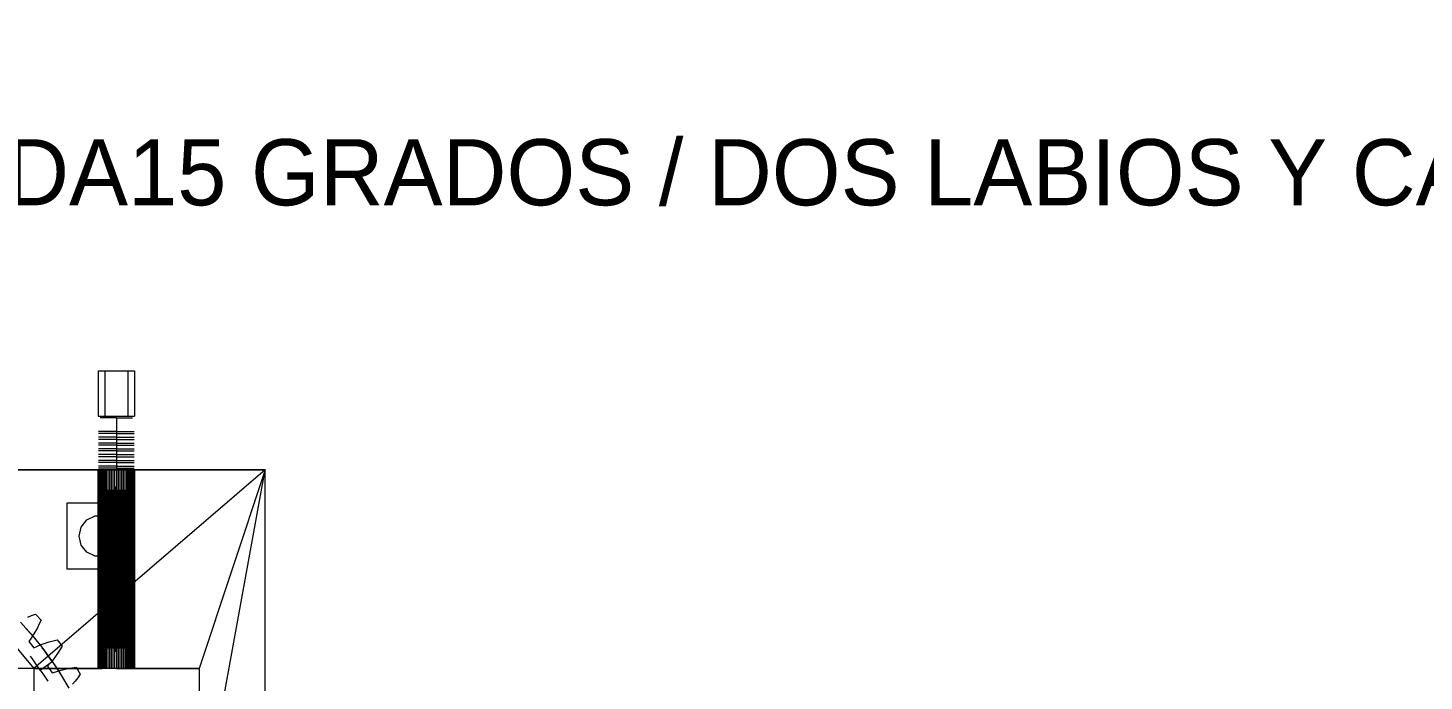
# Model space of a CAD drawing. Header units: millimetres. Extents: x -191664 to 191490, y -197311 to 10263.
# Drawn here: x 1793 to 3482, y -183565 to -182775 of the extents above; entities that cross this region are included whole.
import ezdxf

# ---------------------------------------------------------------- set-up
doc = ezdxf.new("R2010")
doc.units = ezdxf.units.MM
doc.layers.add('R15_COTAS_TRANSPORTE_P', color=1, linetype='Continuous', lineweight=0)
doc.layers.add('R15_PRENSA_RECEPCION_P', color=2, linetype='Continuous', lineweight=0)
doc.dimstyles.new('PLANTA_20', dxfattribs={"dimtxt": 50, "dimasz": 30, "dimexe": 30, "dimexo": 16, "dimgap": 20, "dimtad": 1, "dimtih": 1, "dimtoh": 1, "dimdec": 1, "dimzin": 0, "dimdsep": 46, "dimcen": 0.09, "dimadec": 0, "dimazin": 0, "dimtfac": 1, "dimtdec": 4, "dimtofl": 0, "dimtmove": 0, "dimatfit": 3, "dimfxl": 1, "dimtolj": 1, "dimtzin": 0, "dimarcsym": 0})

# ---------------------------------------------------------------- blocks, each defined once
blk = doc.blocks.new('*D133')
at = {"layer": 'Defpoints', "color": 0, "transparency": 16777216}
for p in [(439.7, -194148), (217.9, -194406.1), (-500, -194490), (-500, -194490), (500, -194490)]:
    blk.add_point(p, dxfattribs=at)
at = {"layer": 'R15_COTAS_TRANSPORTE_P', "color": 0, "lineweight": -2, "transparency": 16777216}
blk.add_arc((-500, -194490), 722.8, 2.3783, 17.6217, dxfattribs=at)
at = {"layer": 'R15_COTAS_TRANSPORTE_P', "color": 0, "transparency": 16777216}
for points in [[(184.1, -194272.8), (193.6, -194269.6), (179.2, -194242.8)], [(227.1, -194459.9), (217.2, -194460.1), (222.8, -194490)]]:
    blk.add_solid(points, dxfattribs=at)

msp = doc.modelspace()

# ---------------------------------------------------------------- linework, layer by layer
at = {"layer": 'R15_PRENSA_RECEPCION_P', "color": 9, "true_color": 0xb9c3c2}
for p, q in [((1878, -183190), (1922, -183190)), ((1878, -183190), (1878, -183245)), ((1886, -183190), (1914, -183190)), ((1886, -183190), (1886, -183245)), ((1914, -183190), (1914, -183245)), ((1922, -183190), (1922, -183245)), ((1878, -183245), (1922, -183245)), ((1884.36, -183247), (1880.5, -183247)), ((1891.32, -183247), (1884.36, -183247)), ((1886, -183245), (1914, -183245)), ((1900, -183247), (1891.32, -183247)), ((1900, -183247), (1900, -183263.5)), ((1900, -183247), (1908.68, -183247)), ((1908.68, -183247), (1915.64, -183247)), ((1915.64, -183247), (1919.5, -183247)), ((1882.8, -183263.5), (1878.55, -183263.5)), ((1884.36, -183263.5), (1880.5, -183263.5)), ((1890.45, -183263.5), (1882.8, -183263.5)), ((1891.32, -183263.5), (1884.36, -183263.5)), ((1900, -183263.5), (1890.45, -183263.5)), ((1900, -183263.5), (1891.32, -183263.5)), ((1900, -183263.5), (1900, -183266)), ((1900, -183263.5), (1909.55, -183263.5)), ((1900, -183263.5), (1908.68, -183263.5)), ((1908.68, -183263.5), (1915.64, -183263.5)), ((1909.55, -183263.5), (1917.2, -183263.5)), ((1915.64, -183263.5), (1919.5, -183263.5)), ((1917.2, -183263.5), (1921.45, -183263.5)), ((1882.8, -183266), (1878.55, -183266)), ((1882.8, -183270.5), (1878.55, -183270.5)), ((1882.8, -183273), (1878.55, -183273)), ((1882.8, -183277.5), (1878.55, -183277.5)), ((1882.8, -183280), (1878.55, -183280)), ((1884.36, -183266), (1880.5, -183266)), ((1884.36, -183270.5), (1880.5, -183270.5)), ((1884.36, -183273), (1880.5, -183273)), ((1884.36, -183277.5), (1880.5, -183277.5)), ((1884.36, -183280), (1880.5, -183280)), ((1890.45, -183266), (1882.8, -183266)), ((1890.45, -183270.5), (1882.8, -183270.5)), ((1890.45, -183273), (1882.8, -183273)), ((1890.45, -183277.5), (1882.8, -183277.5)), ((1890.45, -183280), (1882.8, -183280)), ((1891.32, -183266), (1884.36, -183266)), ((1891.32, -183270.5), (1884.36, -183270.5)), ((1891.32, -183273), (1884.36, -183273)), ((1891.32, -183277.5), (1884.36, -183277.5)), ((1891.32, -183280), (1884.36, -183280)), ((1900, -183266), (1890.45, -183266)), ((1900, -183270.5), (1890.45, -183270.5)), ((1900, -183273), (1890.45, -183273)), ((1900, -183277.5), (1890.45, -183277.5)), ((1900, -183280), (1890.45, -183280)), ((1900, -183266), (1891.32, -183266)), ((1900, -183270.5), (1891.32, -183270.5)), ((1900, -183273), (1891.32, -183273)), ((1900, -183277.5), (1891.32, -183277.5)), ((1900, -183280), (1891.32, -183280)), ((1900, -183266), (1900, -183270.5)), ((1900, -183266), (1908.68, -183266)), ((1900, -183266), (1909.55, -183266)), ((1900, -183270.5), (1900, -183273)), ((1900, -183270.5), (1908.68, -183270.5)), ((1900, -183270.5), (1909.55, -183270.5)), ((1900, -183273), (1900, -183277.5)), ((1900, -183273), (1908.68, -183273)), ((1900, -183273), (1909.55, -183273)), ((1900, -183277.5), (1900, -183280)), ((1900, -183277.5), (1908.68, -183277.5)), ((1900, -183277.5), (1909.55, -183277.5)), ((1900, -183280), (1900, -183284.5)), ((1900, -183280), (1908.68, -183280)), ((1900, -183280), (1909.55, -183280)), ((1908.68, -183266), (1915.64, -183266)), ((1908.68, -183270.5), (1915.64, -183270.5)), ((1908.68, -183273), (1915.64, -183273)), ((1908.68, -183277.5), (1915.64, -183277.5)), ((1908.68, -183280), (1915.64, -183280)), ((1909.55, -183266), (1917.2, -183266)), ((1909.55, -183270.5), (1917.2, -183270.5)), ((1909.55, -183273), (1917.2, -183273)), ((1909.55, -183277.5), (1917.2, -183277.5)), ((1909.55, -183280), (1917.2, -183280)), ((1915.64, -183266), (1919.5, -183266)), ((1915.64, -183270.5), (1919.5, -183270.5)), ((1915.64, -183273), (1919.5, -183273)), ((1915.64, -183277.5), (1919.5, -183277.5)), ((1915.64, -183280), (1919.5, -183280)), ((1917.2, -183266), (1921.45, -183266)), ((1917.2, -183270.5), (1921.45, -183270.5)), ((1917.2, -183273), (1921.45, -183273)), ((1917.2, -183277.5), (1921.45, -183277.5)), ((1917.2, -183280), (1921.45, -183280)), ((1882.8, -183284.5), (1878.55, -183284.5)), ((1882.8, -183287), (1878.55, -183287)), ((1882.8, -183291.5), (1878.55, -183291.5)), ((1882.8, -183294), (1878.55, -183294)), ((1884.36, -183284.5), (1880.5, -183284.5)), ((1884.36, -183287), (1880.5, -183287)), ((1884.36, -183291.5), (1880.5, -183291.5)), ((1884.36, -183294), (1880.5, -183294)), ((1890.45, -183284.5), (1882.8, -183284.5)), ((1890.45, -183287), (1882.8, -183287)), ((1890.45, -183291.5), (1882.8, -183291.5)), ((1890.45, -183294), (1882.8, -183294)), ((1891.32, -183284.5), (1884.36, -183284.5)), ((1891.32, -183287), (1884.36, -183287)), ((1891.32, -183291.5), (1884.36, -183291.5)), ((1891.32, -183294), (1884.36, -183294)), ((1900, -183284.5), (1890.45, -183284.5)), ((1900, -183287), (1890.45, -183287)), ((1900, -183291.5), (1890.45, -183291.5)), ((1900, -183294), (1890.45, -183294)), ((1900, -183284.5), (1891.32, -183284.5)), ((1900, -183287), (1891.32, -183287)), ((1900, -183291.5), (1891.32, -183291.5)), ((1900, -183294), (1891.32, -183294)), ((1900, -183284.5), (1900, -183287)), ((1900, -183284.5), (1908.68, -183284.5)), ((1900, -183284.5), (1909.55, -183284.5)), ((1900, -183287), (1900, -183291.5)), ((1900, -183287), (1908.68, -183287)), ((1900, -183287), (1909.55, -183287)), ((1900, -183291.5), (1900, -183294)), ((1900, -183291.5), (1908.68, -183291.5)), ((1900, -183291.5), (1909.55, -183291.5)), ((1900, -183294), (1900, -183298.5)), ((1900, -183294), (1908.68, -183294)), ((1900, -183294), (1909.55, -183294)), ((1908.68, -183284.5), (1915.64, -183284.5)), ((1908.68, -183287), (1915.64, -183287)), ((1908.68, -183291.5), (1915.64, -183291.5)), ((1908.68, -183294), (1915.64, -183294)), ((1909.55, -183284.5), (1917.2, -183284.5)), ((1909.55, -183287), (1917.2, -183287)), ((1909.55, -183291.5), (1917.2, -183291.5)), ((1909.55, -183294), (1917.2, -183294)), ((1915.64, -183284.5), (1919.5, -183284.5)), ((1915.64, -183287), (1919.5, -183287)), ((1915.64, -183291.5), (1919.5, -183291.5)), ((1915.64, -183294), (1919.5, -183294)), ((1917.2, -183284.5), (1921.45, -183284.5)), ((1917.2, -183287), (1921.45, -183287)), ((1917.2, -183291.5), (1921.45, -183291.5)), ((1917.2, -183294), (1921.45, -183294)), ((1600, -183310), (1800, -183550)), ((2080, -183310), (1600, -183310)), ((1895.71, -183310), (1600, -183310)), ((1893.61, -183310), (1600, -183310)), ((1891.58, -183310), (1600, -183310)), ((1889.63, -183310), (1600, -183310)), ((1887.78, -183310), (1600, -183310)), ((1886.04, -183310), (1600, -183310)), ((1884.44, -183310), (1600, -183310)), ((1882.99, -183310), (1600, -183310)), ((1881.71, -183310), (1600, -183310)), ((1880.6, -183310), (1600, -183310)), ((1879.67, -183310), (1600, -183310)), ((1878.95, -183310), (1600, -183310)), ((1878.42, -183310), (1600, -183310)), ((1878.11, -183310), (1600, -183310)), ((1878, -183310), (1600, -183310)), ((1600, -183310), (1897.84, -183310)), ((2080, -183310), (1800, -183550)), ((1878, -183310), (1878.11, -183550)), ((1878, -183550), (1878, -183310)), ((1878, -183310), (1878.11, -183310)), ((1878.11, -183310), (1878.42, -183550)), ((1878.11, -183550), (1878.11, -183310)), ((1878.11, -183310), (1878.42, -183310)), ((1878.42, -183310), (1878.95, -183550)), ((1878.42, -183550), (1878.42, -183310)), ((1878.42, -183310), (1878.95, -183310)), ((1882.8, -183298.5), (1878.55, -183298.5)), ((1882.8, -183301), (1878.55, -183301)), ((1882.8, -183305.5), (1878.55, -183305.5)), ((1882.8, -183308), (1878.55, -183308)), ((1878.95, -183310), (1879.67, -183550)), ((1878.95, -183550), (1878.95, -183310)), ((1878.95, -183310), (1879.67, -183310)), ((1879.67, -183310), (1880.6, -183550)), ((1879.67, -183550), (1879.67, -183310)), ((1879.67, -183310), (1880.6, -183310)), ((1880.6, -183310), (1879.67, -183550)), ((1884.36, -183298.5), (1880.5, -183298.5)), ((1884.36, -183301), (1880.5, -183301)), ((1884.36, -183305.5), (1880.5, -183305.5)), ((1884.36, -183308), (1880.5, -183308)), ((1880.6, -183310), (1881.71, -183550)), ((1880.6, -183550), (1880.6, -183310)), ((1880.6, -183310), (1881.71, -183310)), ((1881.71, -183310), (1882.99, -183550)), ((1881.71, -183550), (1881.71, -183310)), ((1881.71, -183310), (1882.99, -183310)), ((1890.45, -183298.5), (1882.8, -183298.5)), ((1890.45, -183301), (1882.8, -183301)), ((1890.45, -183305.5), (1882.8, -183305.5)), ((1890.45, -183308), (1882.8, -183308)), ((1882.99, -183310), (1884.44, -183550)), ((1882.99, -183550), (1882.99, -183310)), ((1882.99, -183310), (1884.44, -183310)), ((1891.32, -183298.5), (1884.36, -183298.5)), ((1891.32, -183301), (1884.36, -183301)), ((1891.32, -183305.5), (1884.36, -183305.5)), ((1891.32, -183308), (1884.36, -183308)), ((1884.44, -183310), (1884.44, -183550)), ((1884.44, -183310), (1886.04, -183550)), ((1884.44, -183310), (1886.04, -183310)), ((1886.04, -183310), (1886.04, -183550)), ((1886.04, -183310), (1887.78, -183550)), ((1886.04, -183310), (1887.78, -183310)), ((1887.78, -183310), (1887.78, -183550)), ((1887.78, -183310), (1889.63, -183550)), ((1887.78, -183310), (1889.63, -183310)), ((1889.63, -183310), (1887.78, -183550)), ((1889.63, -183310), (1889.63, -183550)), ((1889.63, -183310), (1891.58, -183550)), ((1889.63, -183310), (1891.58, -183310)), ((1900, -183298.5), (1890.45, -183298.5)), ((1900, -183301), (1890.45, -183301)), ((1900, -183305.5), (1890.45, -183305.5)), ((1900, -183308), (1890.45, -183308)), ((1900, -183298.5), (1891.32, -183298.5)), ((1900, -183301), (1891.32, -183301)), ((1900, -183305.5), (1891.32, -183305.5)), ((1900, -183308), (1891.32, -183308)), ((1891.58, -183310), (1891.58, -183550)), ((1891.58, -183310), (1893.61, -183550)), ((1891.58, -183310), (1893.61, -183310)), ((1893.61, -183310), (1893.61, -183550)), ((1893.61, -183310), (1895.71, -183550)), ((1893.61, -183310), (1895.71, -183310)), ((1895.71, -183310), (1895.71, -183550)), ((1895.71, -183310), (1897.84, -183550)), ((1895.71, -183310), (1897.84, -183310)), ((1895.71, -183310), (2080, -183310)), ((1897.84, -183310), (1897.84, -183550)), ((1897.84, -183310), (1900, -183550)), ((1897.84, -183310), (1900, -183310)), ((1897.84, -183310), (2080, -183310)), ((1900, -183310), (1897.84, -183550)), ((1900, -183298.5), (1900, -183301)), ((1900, -183298.5), (1908.68, -183298.5)), ((1900, -183298.5), (1909.55, -183298.5)), ((1900, -183301), (1900, -183305.5)), ((1900, -183301), (1908.68, -183301)), ((1900, -183301), (1909.55, -183301)), ((1900, -183305.5), (1900, -183308)), ((1900, -183305.5), (1908.68, -183305.5)), ((1900, -183305.5), (1909.55, -183305.5)), ((1900, -183308), (1900, -183480)), ((1900, -183308), (1909.55, -183308)), ((1900, -183308), (1908.68, -183308)), ((1900, -183310), (1900, -183550)), ((1900, -183310), (1902.16, -183550)), ((1900, -183310), (1902.16, -183310)), ((1900, -183310), (2080, -183310)), ((1902.16, -183310), (1902.16, -183550)), ((1902.16, -183310), (1904.29, -183550)), ((1902.16, -183310), (1904.29, -183310)), ((1902.16, -183310), (2080, -183310)), ((1904.29, -183310), (1904.29, -183550)), ((1904.29, -183310), (1906.39, -183550)), ((1904.29, -183310), (1906.39, -183310)), ((1904.29, -183310), (2080, -183310)), ((1906.39, -183310), (1906.39, -183550)), ((1906.39, -183310), (1908.42, -183550)), ((1906.39, -183310), (1908.42, -183310)), ((1906.39, -183310), (2080, -183310)), ((1908.42, -183310), (1908.42, -183550)), ((1908.42, -183310), (1910.37, -183550)), ((1908.42, -183310), (1910.37, -183310)), ((1908.42, -183310), (2080, -183310)), ((1908.68, -183298.5), (1915.64, -183298.5)), ((1908.68, -183301), (1915.64, -183301)), ((1908.68, -183305.5), (1915.64, -183305.5)), ((1908.68, -183308), (1915.64, -183308)), ((1909.55, -183298.5), (1917.2, -183298.5)), ((1909.55, -183301), (1917.2, -183301)), ((1909.55, -183305.5), (1917.2, -183305.5)), ((1909.55, -183308), (1917.2, -183308)), ((1910.37, -183310), (1910.37, -183550)), ((1912.22, -183310), (1910.37, -183550)), ((1910.37, -183310), (1912.22, -183310)), ((1910.37, -183310), (2080, -183310)), ((1910.37, -183310), (1912.22, -183550)), ((1912.22, -183310), (1912.22, -183550)), ((1912.22, -183550), (1913.96, -183310)), ((1912.22, -183310), (1913.96, -183310)), ((1912.22, -183310), (2080, -183310)), ((1912.22, -183310), (1913.96, -183550)), ((1913.96, -183310), (1913.96, -183550)), ((1913.96, -183310), (1915.56, -183550)), ((1913.96, -183310), (1915.56, -183310)), ((1913.96, -183310), (2080, -183310)), ((1915.56, -183310), (1915.56, -183550)), ((1915.56, -183550), (1917.01, -183310)), ((1915.56, -183310), (1917.01, -183310)), ((2080, -183310), (1915.56, -183310)), ((1917.01, -183550), (1915.56, -183310)), ((1915.64, -183298.5), (1919.5, -183298.5)), ((1915.64, -183301), (1919.5, -183301)), ((1915.64, -183305.5), (1919.5, -183305.5)), ((1915.64, -183308), (1919.5, -183308)), ((1917.01, -183310), (1917.01, -183550)), ((1917.01, -183310), (1918.29, -183550)), ((1917.01, -183310), (1918.29, -183310)), ((2080, -183310), (1917.01, -183310)), ((1917.2, -183298.5), (1921.45, -183298.5)), ((1917.2, -183301), (1921.45, -183301)), ((1917.2, -183305.5), (1921.45, -183305.5)), ((1917.2, -183308), (1921.45, -183308)), ((1918.29, -183310), (1919.4, -183550)), ((1918.29, -183550), (1918.29, -183310)), ((1918.29, -183310), (1919.4, -183310)), ((2080, -183310), (1918.29, -183310)), ((1919.4, -183310), (1919.4, -183550)), ((1919.4, -183550), (1920.33, -183310)), ((1919.4, -183310), (1920.33, -183310)), ((2080, -183310), (1919.4, -183310)), ((1920.33, -183550), (1919.4, -183310)), ((1920.33, -183310), (1920.33, -183550)), ((1920.33, -183310), (1921.05, -183550)), ((1920.33, -183310), (1921.05, -183310)), ((2080, -183310), (1920.33, -183310)), ((1921.05, -183310), (1921.05, -183550)), ((1921.05, -183550), (1921.58, -183310)), ((1921.05, -183310), (1921.58, -183310)), ((2080, -183310), (1921.05, -183310)), ((1921.58, -183550), (1921.05, -183310)), ((1921.58, -183310), (1921.58, -183550)), ((1921.58, -183310), (1921.89, -183550)), ((1921.58, -183310), (1921.89, -183310)), ((2080, -183310), (1921.58, -183310)), ((1921.89, -183310), (1921.89, -183550)), ((1921.89, -183550), (1922, -183310)), ((1921.89, -183310), (1922, -183310)), ((2080, -183310), (1921.89, -183310)), ((1921.89, -183310), (1922, -183550)), ((1922, -183310), (1922, -183550)), ((1922, -183310), (2080, -183310)), ((2080, -183310), (2000, -183550)), ((2000, -183750), (2080, -183310)), ((2080, -184170), (2080, -183310)), ((1840, -183350), (1840, -183430)), ((1920, -183350), (1840, -183350)), ((1864.41, -183370.45), (1874.44, -183365.63)), ((1874.44, -183365.63), (1885.56, -183365.63)), ((1885.56, -183365.63), (1895.59, -183370.45)), ((1920, -183350), (1920, -183430)), ((1855, -183390), (1857.48, -183379.15)), ((1857.48, -183379.15), (1864.41, -183370.45)), ((1895.59, -183370.45), (1902.52, -183379.15)), ((1902.52, -183379.15), (1905, -183390)), ((1857.48, -183400.85), (1855, -183390)), ((1905, -183390), (1902.52, -183400.85)), ((1864.41, -183409.55), (1857.48, -183400.85)), ((1874.44, -183414.37), (1864.41, -183409.55)), ((1885.56, -183414.37), (1874.44, -183414.37)), ((1895.59, -183409.55), (1885.56, -183414.37)), ((1902.52, -183400.85), (1895.59, -183409.55)), ((1920, -183430), (1840, -183430)), ((1884.36, -183480), (1880.5, -183480)), ((1891.32, -183480), (1884.36, -183480)), ((1900, -183480), (1891.32, -183480)), ((1900, -183480), (1908.68, -183480)), ((1908.68, -183480), (1915.64, -183480)), ((1915.64, -183480), (1919.5, -183480)), ((1783.87, -183494.3), (1797.22, -183509.03)), ((1792.77, -183487.88), (1797.49, -183486.05)), ((1797.49, -183486.05), (1802.31, -183484.35)), ((1804.48, -183500.8), (1802.06, -183505.17)), ((1802.31, -183484.35), (1808.93, -183491.66)), ((1806.77, -183496.29), (1804.48, -183500.8)), ((1808.93, -183491.66), (1806.77, -183496.29)), ((1790.64, -183501.58), (1796.68, -183508.4)), ((1796.83, -183513.48), (1793.98, -183517.37)), ((1793.98, -183517.37), (1800.23, -183524.98)), ((1796.68, -183508.4), (1801.41, -183513.98)), ((1799.52, -183509.41), (1796.83, -183513.48)), ((1797.22, -183509.03), (1809.8, -183524.41)), ((1802.06, -183505.17), (1799.52, -183509.41)), ((1801.41, -183513.98), (1803.99, -183517.11)), ((1818.53, -183517.92), (1823.4, -183516.55)), ((1823.4, -183516.55), (1828.36, -183515.33)), ((1828.36, -183515.33), (1834.24, -183523.25)), ((1800.23, -183524.98), (1804.6, -183522.94)), ((1804.6, -183522.94), (1809.12, -183521.1)), ((1809.12, -183521.1), (1813.76, -183519.43)), ((1809.8, -183524.41), (1821.59, -183540.41)), ((1812.91, -183528.47), (1810.44, -183525.24)), ((1817.26, -183534.34), (1812.91, -183528.47)), ((1813.76, -183519.43), (1818.53, -183517.92)), ((1822.53, -183541.77), (1817.26, -183534.34)), ((1828.91, -183531.91), (1826.08, -183536.03)), ((1831.63, -183527.65), (1828.91, -183531.91)), ((1834.24, -183523.25), (1831.63, -183527.65)), ((1800, -183550), (1720, -183550)), ((1798.39, -183538.51), (1796.08, -183535.18)), ((1802.55, -183544.52), (1798.39, -183538.51)), ((1800, -183550), (1800, -183750)), ((1884.44, -183550), (1800, -183550)), ((1800, -183550), (1882.99, -183550)), ((1886.04, -183550), (1800, -183550)), ((1887.78, -183550), (1800, -183550)), ((1800, -183550), (1881.71, -183550)), ((1889.63, -183550), (1800, -183550)), ((1800, -183550), (1880.6, -183550)), ((1891.58, -183550), (1800, -183550)), ((1800, -183550), (1879.67, -183550)), ((1893.61, -183550), (1800, -183550)), ((1800, -183550), (1878.95, -183550)), ((1800, -183550), (1878.42, -183550)), ((1895.71, -183550), (1800, -183550)), ((1897.84, -183550), (1800, -183550)), ((1800, -183550), (1878.11, -183550)), ((1900, -183550), (1800, -183550)), ((1800, -183550), (1878, -183550)), ((2000, -183550), (1800, -183550)), ((1807.73, -183552.01), (1802.55, -183544.52)), ((1807.73, -183552.01), (1822.53, -183541.77)), ((1820.05, -183543.78), (1816.83, -183547.38)), ((1816.83, -183547.38), (1822.31, -183555.56)), ((1823.13, -183539.99), (1820.05, -183543.78)), ((1821.59, -183540.41), (1832.55, -183556.99)), ((1822.53, -183541.77), (1827.63, -183549.32)), ((1826.08, -183536.03), (1823.13, -183539.99)), ((1827.63, -183549.32), (1831.6, -183555.47)), ((1831.53, -183552.57), (1836.32, -183551.37)), ((1836.32, -183551.37), (1841.21, -183550.33)), ((1841.21, -183550.33), (1846.19, -183549.45)), ((1846.19, -183549.45), (1851.25, -183548.72)), ((1851.25, -183548.72), (1856.32, -183557.18)), ((1878.11, -183550), (1878, -183550)), ((1878.42, -183550), (1878.11, -183550)), ((1878.95, -183550), (1878.42, -183550)), ((1879.67, -183550), (1878.95, -183550)), ((1880.6, -183550), (1879.67, -183550)), ((1881.71, -183550), (1880.6, -183550)), ((1882.99, -183550), (1881.71, -183550)), ((1884.44, -183550), (1882.99, -183550)), ((1886.04, -183550), (1884.44, -183550)), ((1887.78, -183550), (1886.04, -183550)), ((1889.63, -183550), (1887.78, -183550)), ((1891.58, -183550), (1889.63, -183550)), ((1893.61, -183550), (1891.58, -183550)), ((1895.71, -183550), (1893.61, -183550)), ((1897.84, -183550), (1895.71, -183550)), ((1900, -183550), (1897.84, -183550)), ((1902.16, -183550), (1900, -183550)), ((1900, -183550), (2000, -183550)), ((1904.29, -183550), (1902.16, -183550)), ((1902.16, -183550), (2000, -183550)), ((1906.39, -183550), (1904.29, -183550)), ((1904.29, -183550), (2000, -183550)), ((1908.42, -183550), (1906.39, -183550)), ((1906.39, -183550), (2000, -183550)), ((1910.37, -183550), (1908.42, -183550)), ((1908.42, -183550), (2000, -183550)), ((1912.22, -183550), (1910.37, -183550)), ((1910.37, -183550), (2000, -183550)), ((1913.96, -183550), (1912.22, -183550)), ((1912.22, -183550), (2000, -183550)), ((1915.56, -183550), (1913.96, -183550)), ((1913.96, -183550), (2000, -183550)), ((1917.01, -183550), (1915.56, -183550)), ((1915.56, -183550), (2000, -183550)), ((1918.29, -183550), (1917.01, -183550)), ((1917.01, -183550), (2000, -183550)), ((1919.4, -183550), (1918.29, -183550)), ((1918.29, -183550), (2000, -183550)), ((1920.33, -183550), (1919.4, -183550)), ((1919.4, -183550), (2000, -183550)), ((1921.05, -183550), (1920.33, -183550)), ((1920.33, -183550), (2000, -183550)), ((1921.58, -183550), (1921.05, -183550)), ((1921.05, -183550), (2000, -183550)), ((1921.89, -183550), (1921.58, -183550)), ((1921.58, -183550), (2000, -183550)), ((1922, -183550), (1921.89, -183550)), ((1921.89, -183550), (2000, -183550)), ((1922, -183550), (2000, -183550)), ((2000, -183550), (2000, -183750)), ((1807.73, -183552.01), (1812.92, -183559.51)), ((1812.92, -183559.51), (1817.08, -183565.51)), ((1822.31, -183555.56), (1826.86, -183553.97)), ((1826.86, -183553.97), (1831.53, -183552.57)), ((1831.6, -183555.47), (1833.75, -183558.91)), ((1832.55, -183556.99), (1842.66, -183574.1)), ((1850.17, -183565.28), (1846.95, -183569.1)), ((1853.29, -183561.3), (1850.17, -183565.28)), ((1856.32, -183557.18), (1853.29, -183561.3))]:
    msp.add_line(p, q, dxfattribs=at)

# ---------------------------------------------------------------- texts
at = {"layer": 'R15_PRENSA_RECEPCION_P'}
msp.add_text('R15 / PRENSA / TANGENTE ASUMIDA15 GRADOS / DOS LABIOS Y CANAL COMUN50 GRADOS', height=80, dxfattribs=at).set_placement((0, -182990))

# ---------------------------------------------------------------- dimensions: what is measured, and where the dimension line sits
at = {"layer": 'R15_COTAS_TRANSPORTE_P'}
dim = msp.add_angular_dim_2l(base=(217.89, -194406.09), line1=((-500, -194490), (500, -194490)), line2=((-500, -194490), (439.69, -194147.98)), dimstyle='PLANTA_20', dxfattribs=at)
dim.commit()
dim.dimension.update_dxf_attribs({"geometry": '*D133', "text_midpoint": (191490.46, -33543.69)})

doc.saveas('drawing.dxf')
